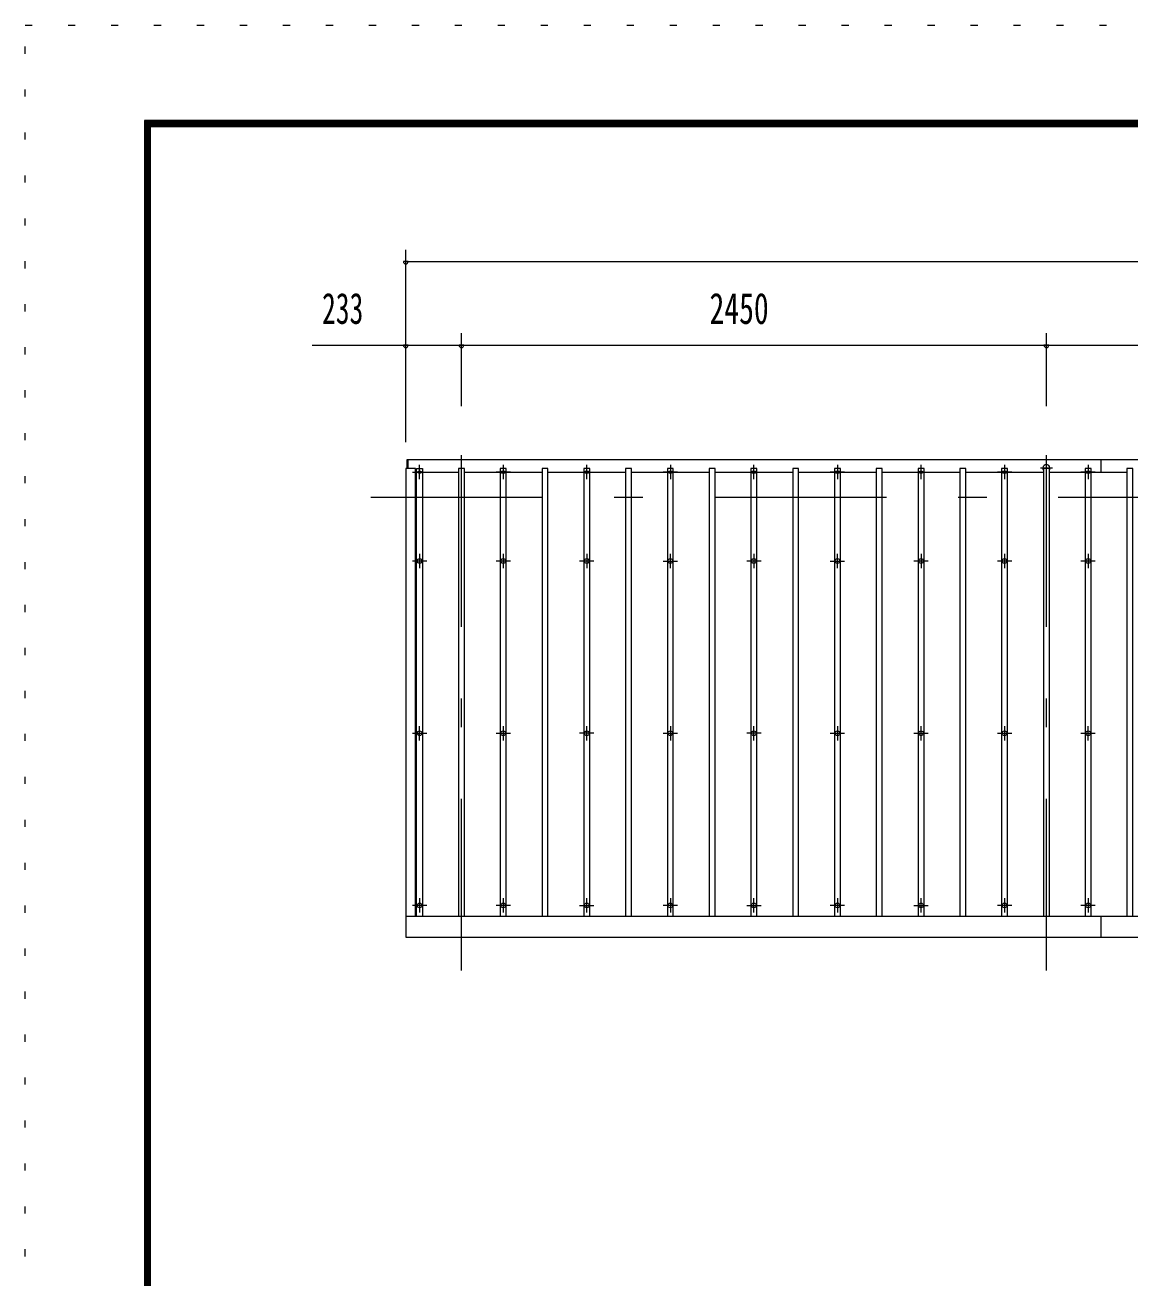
# Model space of a CAD drawing. Units: millimetres, scale not verified. Extents: x -25340 to 25344, y -10500 to 10500.
# Drawn here: x -4356 to 272, y 5250 to 10500 of the extents above; entities that cross this region are included whole.
import ezdxf
from ezdxf.enums import TextEntityAlignment as Align

# ---------------------------------------------------------------- set-up
doc = ezdxf.new("R2010")
doc.units = ezdxf.units.MM
doc.header["$LTSCALE"] = 60
doc.linetypes.add('USER3', pattern=[24, 12, -5, 2, -5])
doc.linetypes.add('USER4', pattern=[3, 0.5, -2.5])
for name, color, linetype, lineweight in [('0-2_1-05BOLD', 7, 'Continuous', 18), ('0-3_1-25CENTER', 3, 'USER3', 18), ('0-4_1-45THIN', 4, 'Continuous', 18), ('0-5_1-55DIM', 3, 'Continuous', 18), ('0-C_F-F1PAPER', 5, 'Continuous', 18), ('0-D_F-E_J_ADD', 5, 'USER4', 18)]:
    doc.layers.add(name, color=color, linetype=linetype, lineweight=lineweight)
doc.styles.add('ＭＳ ゴシック', font='')
doc.styles.get('ＭＳ ゴシック').set_extended_font_data('MS Gothic')

msp = doc.modelspace()

# ---------------------------------------------------------------- linework, layer by layer
at = {"layer": '0-2_1-05BOLD'}
for p, q in [((-2751.38, 8641.19), (-2751.38, 8677.67)), ((151.62, 8626.18), (151.62, 8677.67)), ((7904.62, 6765.11), (-2761.38, 6765.11)), ((151.62, 6677.67), (151.62, 6765.11))]:
    msp.add_line(p, q, dxfattribs=at)
for points in [[(7899.62, 8641.19), (7899.62, 8677.67), (-2756.38, 8677.67), (-2756.38, 8641.19)], [(-2761.38, 8641.19), (-2761.38, 6677.67), (7904.62, 6677.67), (7904.62, 8641.19), (7864.62, 8641.19), (7864.62, 6765.11)], [(-2721.38, 6765.11), (-2721.38, 8641.19), (-2761.38, 8641.19)]]:
    msp.add_lwpolyline(points, dxfattribs=at)
for centre in [(-2703.38, 8254.17), (-2353.38, 8254.17), (-2003.38, 8254.17), (-1653.38, 8254.17), (-1303.38, 8254.17), (-953.38, 8254.17), (-603.38, 8254.17), (-253.38, 8254.17), (96.62, 8254.17), (-2703.38, 7532.51), (-2353.38, 7532.51), (-2003.38, 7532.51), (-1653.38, 7532.51), (-1303.38, 7532.51), (-953.38, 7532.51), (-603.38, 7532.51), (-253.38, 7532.51), (96.62, 7532.51), (-2703.38, 6810.85), (-2353.38, 6810.85), (-2003.38, 6810.85), (-1653.38, 6810.85), (-1303.38, 6810.85), (-953.38, 6810.85), (-603.38, 6810.85), (-253.38, 6810.85), (96.62, 6810.85)]:
    msp.add_circle(centre, 10, dxfattribs=at)
for centre, radius, start, end in [((-2703.38, 8616.22), 14.5, 46.39838, 133.60162), ((-2703.38, 8637.22), 14.5, 226.3961, 313.6039), ((-2353.38, 8616.22), 14.5, 46.39838, 133.60162), ((-2353.38, 8637.22), 14.5, 226.3961, 313.6039), ((-2003.38, 8616.22), 14.5, 46.39838, 133.60162), ((-2003.38, 8637.22), 14.5, 226.3961, 313.6039), ((-1653.38, 8616.22), 14.5, 46.39838, 133.60162), ((-1653.38, 8637.22), 14.5, 226.3961, 313.6039), ((-1303.38, 8616.22), 14.5, 46.39838, 133.60162), ((-1303.38, 8637.22), 14.5, 226.3961, 313.6039), ((-953.38, 8616.22), 14.5, 46.39838, 133.60162), ((-953.38, 8637.22), 14.5, 226.3961, 313.6039), ((-603.38, 8616.22), 14.5, 46.39838, 133.60162), ((-603.38, 8637.22), 14.5, 226.3961, 313.6039), ((-253.38, 8616.22), 14.5, 46.39838, 133.60162), ((-253.38, 8637.22), 14.5, 226.3961, 313.6039), ((-78.37, 8642.67), 15, 326.44153, 213.55196), ((96.62, 8616.22), 14.5, 46.39838, 133.60162), ((96.62, 8637.22), 14.5, 226.3961, 313.6039)]:
    msp.add_arc(centre, radius, start, end, dxfattribs=at)
at = {"layer": '0-3_1-25CENTER'}
for p, q in [((-2528.38, 6537.67), (-2528.38, 8827.67)), ((-78.38, 6537.67), (-78.38, 8827.67)), ((-2733.38, 8626.72), (-2673.38, 8626.72)), ((-2703.38, 8596.72), (-2703.38, 8656.72)), ((-2323.38, 8626.72), (-2383.38, 8626.72)), ((-2353.38, 8656.72), (-2353.38, 8596.72)), ((-2033.38, 8626.72), (-1973.38, 8626.72)), ((-2003.38, 8596.72), (-2003.38, 8656.72)), ((-1623.38, 8626.72), (-1683.38, 8626.72)), ((-1653.38, 8656.72), (-1653.38, 8596.72)), ((-1333.38, 8626.72), (-1273.38, 8626.72)), ((-1303.38, 8596.72), (-1303.38, 8656.72)), ((-923.38, 8626.72), (-983.38, 8626.72)), ((-953.38, 8656.72), (-953.38, 8596.72)), ((-633.38, 8626.72), (-573.38, 8626.72)), ((-603.38, 8596.72), (-603.38, 8656.72)), ((-223.38, 8626.72), (-283.38, 8626.72)), ((-253.38, 8656.72), (-253.38, 8596.72)), ((-53.37, 8642.67), (-103.37, 8642.67)), ((126.62, 8626.72), (66.63, 8626.72)), ((96.62, 8656.72), (96.62, 8596.72)), ((-2908.37, 8521.68), (8051.62, 8521.68)), ((-2673.38, 8254.17), (-2733.38, 8254.17)), ((-2703.38, 8284.17), (-2703.38, 8224.17)), ((-2323.38, 8254.17), (-2383.38, 8254.17)), ((-2353.38, 8284.17), (-2353.38, 8224.17)), ((-1973.38, 8254.17), (-2033.38, 8254.17)), ((-2003.38, 8284.17), (-2003.38, 8224.17)), ((-1683.38, 8254.17), (-1623.38, 8254.17)), ((-1653.38, 8224.17), (-1653.38, 8284.17)), ((-1273.38, 8254.17), (-1333.38, 8254.17)), ((-1303.38, 8284.17), (-1303.38, 8224.17)), ((-983.38, 8254.17), (-923.38, 8254.17)), ((-953.38, 8224.17), (-953.38, 8284.17)), ((-573.38, 8254.17), (-633.38, 8254.17)), ((-603.38, 8284.17), (-603.38, 8224.17)), ((-223.38, 8254.17), (-283.38, 8254.17)), ((-253.38, 8284.17), (-253.38, 8224.17)), ((126.62, 8254.17), (66.63, 8254.17)), ((96.62, 8284.17), (96.62, 8224.17)), ((-2703.38, 7502.51), (-2703.38, 7562.51)), ((-2353.38, 7562.51), (-2353.38, 7502.51)), ((-2003.38, 7502.51), (-2003.38, 7562.51)), ((-1653.38, 7562.51), (-1653.38, 7502.51)), ((-1303.38, 7502.51), (-1303.38, 7562.51)), ((-953.38, 7562.51), (-953.38, 7502.51)), ((-603.38, 7502.51), (-603.38, 7562.51)), ((-253.38, 7562.51), (-253.38, 7502.51)), ((96.62, 7502.51), (96.62, 7562.51)), ((-2733.38, 7532.51), (-2673.38, 7532.51)), ((-2383.38, 7532.51), (-2323.38, 7532.51)), ((-1973.38, 7532.51), (-2033.38, 7532.51)), ((-1683.38, 7532.51), (-1623.38, 7532.51)), ((-1273.38, 7532.51), (-1333.38, 7532.51)), ((-983.38, 7532.51), (-923.38, 7532.51)), ((-633.38, 7532.51), (-573.38, 7532.51)), ((-283.38, 7532.51), (-223.38, 7532.51)), ((66.63, 7532.51), (126.62, 7532.51)), ((-2703.38, 6840.85), (-2703.38, 6780.85)), ((-2353.38, 6840.85), (-2353.38, 6780.85)), ((-2003.38, 6780.85), (-2003.38, 6840.85)), ((-1653.38, 6840.85), (-1653.38, 6780.85)), ((-1303.38, 6780.85), (-1303.38, 6840.85)), ((-953.38, 6840.85), (-953.38, 6780.85)), ((-603.38, 6780.85), (-603.38, 6840.85)), ((-253.38, 6840.85), (-253.38, 6780.85)), ((96.62, 6840.85), (96.62, 6780.85)), ((-2673.38, 6810.85), (-2733.38, 6810.85)), ((-2323.38, 6810.85), (-2383.38, 6810.85)), ((-2033.38, 6810.85), (-1973.38, 6810.85)), ((-1623.38, 6810.85), (-1683.38, 6810.85)), ((-1333.38, 6810.85), (-1273.38, 6810.85)), ((-923.38, 6810.85), (-983.38, 6810.85)), ((-633.38, 6810.85), (-573.38, 6810.85)), ((-223.38, 6810.85), (-283.38, 6810.85)), ((126.62, 6810.85), (66.63, 6810.85))]:
    msp.add_line(p, q, dxfattribs=at)
at = {"layer": '0-4_1-45THIN'}
for p, q in [((-2721.38, 8626.18), (-2715.88, 8626.18)), ((-2715.88, 6765.11), (-2715.88, 8641.19)), ((-2690.88, 8626.18), (-2540.88, 8626.18)), ((-2540.88, 8641.19), (-2540.88, 6765.11)), ((-2515.88, 8626.18), (-2365.88, 8626.18)), ((-2365.88, 8641.19), (-2365.88, 6765.11)), ((-2340.88, 8626.18), (-2190.88, 8626.18)), ((-2190.88, 8641.19), (-2190.88, 6765.11)), ((-2165.88, 8626.18), (-2015.87, 8626.18)), ((-2015.87, 8641.19), (-2015.87, 6765.11)), ((-1990.87, 8626.18), (-1840.88, 8626.18)), ((-1840.88, 8641.19), (-1840.88, 6765.11)), ((-1815.88, 8626.18), (-1665.88, 8626.18)), ((-1665.88, 8641.19), (-1665.88, 6765.11)), ((-1640.87, 8626.18), (-1490.88, 8626.18)), ((-1490.88, 8641.19), (-1490.88, 6765.11)), ((-1465.88, 8626.18), (-1315.87, 8626.18)), ((-1315.88, 8641.19), (-1315.88, 6765.11)), ((-1290.88, 8626.18), (-1140.88, 8626.18)), ((-1140.88, 8641.19), (-1140.88, 6765.11)), ((-1115.88, 8626.18), (-965.88, 8626.18)), ((-965.88, 8641.19), (-965.88, 6765.11)), ((-940.88, 8626.18), (-790.88, 8626.18)), ((-790.88, 8641.19), (-790.88, 6765.11)), ((-765.88, 8626.18), (-615.88, 8626.18)), ((-615.88, 8641.19), (-615.88, 6765.11)), ((-590.88, 8626.18), (-440.88, 8626.18)), ((-440.88, 8641.19), (-440.88, 6765.11)), ((-415.88, 8626.18), (-265.88, 8626.18)), ((-265.88, 8641.19), (-265.88, 6765.11)), ((-240.88, 8626.18), (-90.88, 8626.18)), ((-90.88, 8641.19), (-90.88, 6765.11)), ((-65.88, 8626.18), (84.12, 8626.18)), ((84.12, 8641.19), (84.12, 6765.11)), ((109.12, 8626.18), (259.12, 8626.18)), ((259.12, 8641.19), (259.12, 6765.11))]:
    msp.add_line(p, q, dxfattribs=at)
for points in [[(-2715.88, 8641.19), (-2690.88, 8641.19), (-2690.88, 6765.11)], [(-2515.88, 6765.11), (-2515.88, 8641.19), (-2540.88, 8641.19)], [(-2340.88, 6765.11), (-2340.88, 8641.19), (-2365.88, 8641.19)], [(-2165.88, 6765.11), (-2165.88, 8641.19), (-2190.88, 8641.19)], [(-1990.87, 6765.11), (-1990.87, 8641.19), (-2015.87, 8641.19)], [(-1815.88, 6765.11), (-1815.88, 8641.19), (-1840.88, 8641.19)], [(-1640.87, 6765.11), (-1640.87, 8641.19), (-1665.88, 8641.19)], [(-1465.88, 6765.11), (-1465.88, 8641.19), (-1490.88, 8641.19)], [(-1290.88, 6765.11), (-1290.88, 8641.19), (-1315.88, 8641.19)], [(-1115.88, 6765.11), (-1115.88, 8641.19), (-1140.88, 8641.19)], [(-940.88, 6765.11), (-940.88, 8641.19), (-965.88, 8641.19)], [(-765.88, 6765.11), (-765.88, 8641.19), (-790.88, 8641.19)], [(-590.88, 6765.11), (-590.88, 8641.19), (-615.88, 8641.19)], [(-415.88, 6765.11), (-415.88, 8641.19), (-440.88, 8641.19)], [(-240.88, 6765.11), (-240.88, 8641.19), (-265.88, 8641.19)], [(-65.88, 6765.11), (-65.88, 8641.19), (-90.88, 8641.19)], [(109.12, 6765.11), (109.12, 8641.19), (84.12, 8641.19)], [(284.12, 6765.11), (284.12, 8641.19), (259.12, 8641.19)]]:
    msp.add_lwpolyline(points, dxfattribs=at)
at = {"layer": '0-5_1-55DIM'}
for p, q in [((-2761.37, 8752.68), (-2761.37, 9558.67)), ((-2751.38, 9508.67), (-2771.38, 9508.67)), ((-2761.37, 9508.67), (7904.62, 9508.67)), ((-2528.38, 8902.68), (-2528.38, 9208.67)), ((-78.38, 8902.68), (-78.38, 9208.67)), ((-3153.88, 9158.67), (8297.12, 9158.67)), ((-2751.38, 9158.67), (-2771.38, 9158.67)), ((-2518.38, 9158.67), (-2538.38, 9158.67)), ((-68.38, 9158.67), (-88.38, 9158.67))]:
    msp.add_line(p, q, dxfattribs=at)
for centre in [(-2761.38, 9508.67), (-2761.38, 9158.67), (-2528.38, 9158.67), (-78.38, 9158.67)]:
    msp.add_arc(centre, 10, 180, 0, dxfattribs=at)
at = {"layer": '0-C_F-F1PAPER'}
for points in [[(24843.96, -10000), (24843.96, 10100), (-3856.04, 10100), (-3856.04, -10000)], [(24841.46, -9997.5), (24841.46, 10097.5), (-3853.54, 10097.5), (-3853.54, -9997.5)], [(24838.96, -9995), (-3851.04, -9995), (-3851.04, 10095), (24838.96, 10095)], [(24836.46, -9992.5), (24836.46, 10092.5), (-3848.54, 10092.5), (-3848.54, -9992.5)], [(24833.96, -9990), (-3846.04, -9990), (-3846.04, 10090), (24833.96, 10090)], [(24831.46, -9987.5), (24831.46, 10087.5), (-3843.54, 10087.5), (-3843.54, -9987.5)], [(24828.96, -9985), (-3841.04, -9985), (-3841.04, 10085), (24828.96, 10085)], [(24826.46, -9982.5), (24826.46, 10082.5), (-3838.54, 10082.5), (-3838.54, -9982.5)], [(24823.96, -9980), (24823.96, 10080), (-3836.04, 10080), (-3836.04, -9980)], [(24821.46, -9977.5), (24821.46, 10077.5), (-3833.54, 10077.5), (-3833.54, -9977.5)], [(24818.96, -9975), (-3831.04, -9975), (-3831.04, 10075), (24818.96, 10075)]]:
    msp.add_lwpolyline(points, close=True, dxfattribs=at)
at = {"layer": '0-D_F-E_J_ADD'}
msp.add_lwpolyline([(25343.96, -10500), (-4356.04, -10500), (-4356.04, 10500), (25343.96, 10500)], close=True, dxfattribs=at)

# ---------------------------------------------------------------- texts
at = {"layer": '0-5_1-55DIM', "color": 7, "style": 'ＭＳ ゴシック'}
for s, width, p in [('233', 0.65, (-3112.05, 9208.67)), ('2450', 0.7, (-1489.39, 9208.67))]:
    msp.add_text(s, height=130.2, dxfattribs=dict(at, width=width)).set_placement(p, align=Align.BOTTOM_LEFT)

doc.saveas('drawing.dxf')
